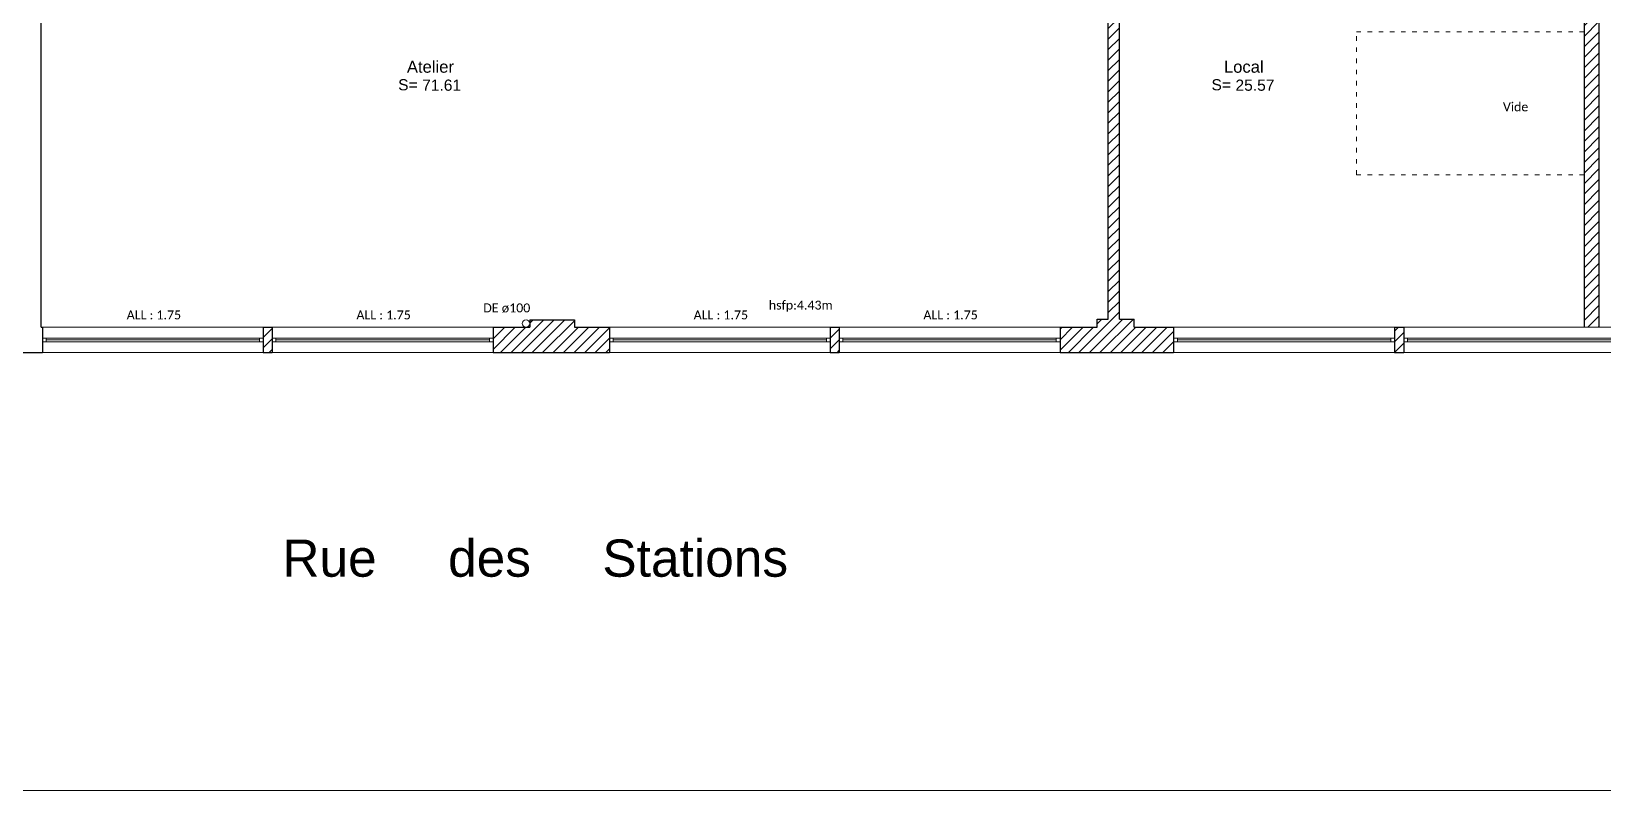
# Model space of a CAD drawing. Header units: millimetres. Extents: x -14819 to 43195, y -10328 to 20814.
# Drawn here: x 1468 to 3581, y 4294 to 5314 of the extents above; entities that cross this region are included whole.
import ezdxf
from ezdxf.enums import TextEntityAlignment as Align

# ---------------------------------------------------------------- set-up
doc = ezdxf.new("R2010")
doc.units = ezdxf.units.MM
doc.linetypes.add('ACAD_ISO03W100', pattern=[30, 12, -18])
doc.linetypes.add('Chemin', pattern=[0.5, 0.3, -0.2])
doc.layers.add('10 - Hachures', color=7, linetype='Continuous', lineweight=18, true_color=0x646464)
for name, color, linetype, lineweight in [('_cadre100', 7, 'Continuous', 15), ('_Texte', 7, 'Continuous', 15), ('Etiq_Affectation', 7, 'Continuous', 0), ('Etiq_Num_appart', 7, 'Continuous', 0), ('Etiq_Surface', 7, 'Continuous', 0), ('Etiq_Typologie', 7, 'Continuous', 0), ('Etiquette', 7, 'Continuous', 13), ('MA_assainissement', 30, 'Continuous', 13), ('Menuiserie', 250, 'Continuous', 9), ('Menuiserie_cps', 7, 'Continuous', 15), ('MR_topo', 7, 'Continuous', 5), ('Mur_coupe', 7, 'Continuous', 25), ('Mur_projeté', 8, 'ACAD_ISO03W100', 18), ('Mur_vu', 8, 'Continuous', 18)]:
    doc.layers.add(name, color=color, linetype=linetype, lineweight=lineweight)
for name, color, linetype, lineweight, plot in [('_mur_fantome', 2, 'Continuous', 0, False), ('Etiq_Adresse', 7, 'Continuous', 0, False), ('Etiq_Mesure_ou_non', 7, 'Continuous', 0, False)]:
    doc.layers.add(name, color=color, linetype=linetype, lineweight=lineweight, plot=plot)
doc.styles.add('Arial 1.0', font='arial.ttf', dxfattribs={"width": 0.99, "height": 0.2})
doc.styles.add('Legend', font='calibri.ttf')
doc.styles.get("Standard").update_dxf_attribs({"font": 'arial.ttf'})
pattern_1 = [(45, (-30368.971, 161.545), (-7.0710678, 7.0710678), [])]

# ---------------------------------------------------------------- blocks, each defined once
blk = doc.blocks.new('Fenetre_297')
blk.add_lwpolyline([(0.05, 0.05), (0.05, 0), (0, 0), (0, 0.05), (2.97, 0.05), (2.97, 0), (2.92, 0), (2.92, 0.05), (2.92, 0.025), (0.05, 0.025), (0.05, 0), (2.92, 0)])
blk = doc.blocks.new('Etiquette_Copro')
at = {"layer": 'Etiq_Adresse'}
blk.add_attdef('ADRESSE', text='', height=0.16, rotation=0.0292, dxfattribs=at).set_placement((0.047, -0.725), align=Align.CENTER)
at = {"layer": 'Etiq_Affectation'}
blk.add_attdef('AFFECTATION', text='', height=0.16, rotation=0.0292, dxfattribs=at).set_placement((0.044, -0.07), align=Align.CENTER)
at = {"layer": 'Etiq_Mesure_ou_non'}
blk.add_attdef('MESURE', text='', height=0.16, rotation=0.0292, dxfattribs=at).set_placement((0.043, 0.616), align=Align.CENTER)
at = {"layer": 'Etiq_Num_appart'}
blk.add_attdef('NUMERO_APPARTEMENT', text='', height=0.16, rotation=0.0292, dxfattribs=at).set_placement((0.047, -0.525), align=Align.CENTER)
at = {"layer": 'Etiq_Surface'}
blk.add_text('S=', height=0.15, rotation=0.0292, dxfattribs=at).set_placement((-0.391, -0.307))
blk.add_attdef('SURFACE', text='', height=0.15, rotation=0.0292, dxfattribs=at).set_placement((-0.068, -0.358), align=Align.BOTTOM_LEFT)
at = {"layer": 'Etiq_Typologie'}
blk.add_attdef('TYPOLOGIE', text='', height=0.16, rotation=0.0292, dxfattribs=at).set_placement((0.047, -0.925), align=Align.CENTER)

msp = doc.modelspace()

# ---------------------------------------------------------------- hatches: boundary and pattern name
at = {"layer": '10 - Hachures'}
h = msp.add_hatch(dxfattribs=at)
h.set_pattern_fill('_USER', color=256, scale=10, angle=45, pattern_type=0)
h.set_pattern_definition(pattern_1)
h.paths.add_polyline_path([(3576.46, 5457.9), (3250.44, 5457.9), (3250.44, 6495.84), (3185.44, 6495.84), (3185.44, 6456.34), (3226.44, 6456.34), (3226.44, 6178.34), (3183.44, 6178.34), (3183.44, 6052.34), (3226.44, 6052.34), (3226.44, 5936.34), (3208.44, 5936.34), (3208.44, 5910.84), (3230.44, 5910.84), (3230.44, 5424.84), (3131.44, 5424.84), (3131.44, 5404.84), (3230.44, 5404.84), (3230.44, 5383.84), (3250.44, 5383.84), (3250.44, 5437.9), (3556.46, 5437.9), (3556.46, 4916.84), (3576.46, 4916.84)])
h.paths.add_polyline_path([(3226.44, 6059.34), (3190.44, 6059.34), (3190.44, 6171.34), (3226.44, 6171.34)], flags=16)
h = msp.add_hatch(dxfattribs=at)
h.set_pattern_fill('_USER', color=256, scale=10, angle=45, pattern_type=0)
h.set_pattern_definition(pattern_1)
h.paths.add_polyline_path([(3004.46, 4916.84), (2951.47, 4916.84), (2951.47, 4927.84), (2931.47, 4927.84), (2931.47, 5404.84), (2935.44, 5404.84), (2935.44, 5424.84), (2852.44, 5424.84), (2852.44, 5404.84), (2916.47, 5404.84), (2916.47, 4927.84), (2901.47, 4927.84), (2901.47, 4916.84), (2851.68, 4916.84), (2851.68, 4882.84), (3004.46, 4882.84)])
h = msp.add_hatch(dxfattribs=at)
h.set_pattern_fill('_USER', color=256, scale=10, angle=45, pattern_type=0)
h.set_pattern_definition(pattern_1)
h.paths.add_polyline_path([(2245.68, 4916.84), (2198.44, 4916.84), (2198.44, 4926.84), (2138.44, 4926.84), (2138.44, 4916.84), (2089.09, 4916.84), (2089.09, 4882.84), (2245.68, 4882.84)])
h = msp.add_hatch(dxfattribs=at)
h.set_pattern_fill('_USER', color=256, scale=10, angle=45, pattern_type=0)
h.set_pattern_definition(pattern_1)
h.paths.add_polyline_path([(1792.09, 4916.84), (1780.09, 4916.84), (1780.09, 4882.84), (1792.09, 4882.84)], flags=17)
h = msp.add_hatch(dxfattribs=at)
h.set_pattern_fill('_USER', color=256, scale=10, angle=45, pattern_type=0)
h.set_pattern_definition(pattern_1)
h.paths.add_polyline_path([(2554.68, 4916.84), (2542.68, 4916.84), (2542.68, 4882.84), (2554.68, 4882.84)])
h = msp.add_hatch(dxfattribs=at)
h.set_pattern_fill('_USER', color=256, scale=10, angle=45, pattern_type=0)
h.set_pattern_definition(pattern_1)
h.paths.add_polyline_path([(3314.04, 4916.84), (3301.46, 4916.84), (3301.46, 4882.84), (3314.04, 4882.84)])

# ---------------------------------------------------------------- linework, layer by layer
at = {"layer": '_cadre100', "flags": 128}
msp.add_lwpolyline([(71.5, 4294.08), (4271.5, 4294.08), (4271.5, 7264.08), (71.5, 7264.08)], close=True, dxfattribs=at)
at = {"layer": '_mur_fantome', "flags": 128}
msp.add_lwpolyline([(3576.46, 4916.84), (3556.46, 4916.84)], dxfattribs=at)
at = {"layer": 'MA_assainissement'}
msp.add_circle((2133.44, 4921.84), 5, dxfattribs=at)
at = {"layer": 'Mur_coupe'}
for p, q in [((3576.46, 5457.9), (3576.46, 4916.84)), ((3556.46, 5437.9), (3556.46, 4916.84))]:
    msp.add_line(p, q, dxfattribs=at)
at = {"layer": 'Mur_coupe', "elevation": -195, "flags": 128}
for points in [[(2916.47, 4927.84), (2916.47, 5404.84)], [(2931.47, 4927.84), (2931.47, 5404.84)], [(2901.47, 4916.84), (2901.47, 4927.84)], [(2951.47, 4916.84), (2951.47, 4927.84)]]:
    msp.add_lwpolyline(points, dxfattribs=at)
at = {"layer": 'Mur_coupe', "flags": 128}
for points in [[(1481.44, 4916.84), (1481.44, 5366.84)], [(2138.44, 4926.84), (2198.44, 4926.84)], [(2138.44, 4926.84), (2138.44, 4916.84)], [(2198.44, 4926.84), (2198.44, 4916.84)], [(2901.47, 4927.84), (2916.47, 4927.84)], [(2931.47, 4927.84), (2951.47, 4927.84)], [(1481.44, 4916.84), (1483.09, 4916.84)], [(1483.09, 4916.84), (1483.09, 4882.84)], [(1780.09, 4916.84), (1792.09, 4916.84)], [(1780.09, 4916.84), (1780.09, 4882.84)], [(1792.09, 4916.84), (1792.09, 4882.84)], [(2089.09, 4916.84), (2138.44, 4916.84)], [(2089.09, 4916.84), (2089.09, 4882.84)], [(2198.44, 4916.84), (2245.68, 4916.84)], [(2245.68, 4916.84), (2245.68, 4882.84)], [(2542.68, 4916.84), (2554.68, 4916.84)], [(2542.68, 4916.84), (2542.68, 4882.84)], [(2554.68, 4916.84), (2554.68, 4882.84)], [(2851.68, 4916.84), (2901.47, 4916.84)], [(2851.68, 4916.84), (2851.68, 4882.84)], [(2951.47, 4916.84), (3004.46, 4916.84)], [(3004.46, 4916.84), (3004.46, 4882.84)], [(3301.46, 4916.84), (3314.04, 4916.84)], [(3301.46, 4916.84), (3301.46, 4882.84)], [(3314.04, 4916.84), (3314.04, 4882.84)], [(1325.75, 4882.84), (1483.09, 4882.84)], [(1780.09, 4882.84), (1792.09, 4882.84)], [(2089.09, 4882.84), (2245.68, 4882.84)], [(2542.68, 4882.84), (2554.68, 4882.84)], [(2851.68, 4882.84), (3004.46, 4882.84)], [(3301.46, 4882.84), (3314.04, 4882.84)]]:
    msp.add_lwpolyline(points, dxfattribs=at)
at = {"layer": 'Mur_projeté', "ltscale": 0.5}
msp.add_line((3250.44, 5313.9), (3556.46, 5313.9), dxfattribs=at)
at = {"layer": 'Mur_projeté', "ltscale": 0.5, "flags": 128}
for points in [[(3250.44, 5121.84), (3250.44, 5313.9)], [(3250.44, 5121.84), (3556.46, 5121.84)]]:
    msp.add_lwpolyline(points, dxfattribs=at)
at = {"layer": 'Mur_vu', "flags": 128}
for points in [[(1780.09, 4916.84), (1483.09, 4916.84)], [(2089.09, 4916.84), (1792.09, 4916.84)], [(2542.68, 4916.84), (2245.68, 4916.84)], [(2851.68, 4916.84), (2554.68, 4916.84)], [(3301.46, 4916.84), (3004.46, 4916.84)], [(3603.33, 4916.84), (3314.04, 4916.84)], [(1483.09, 4882.84), (1780.09, 4882.84)], [(1792.09, 4882.84), (2089.09, 4882.84)], [(2245.68, 4882.84), (2542.68, 4882.84)], [(2554.68, 4882.84), (2851.68, 4882.84)], [(3004.46, 4882.84), (3301.46, 4882.84)], [(3314.04, 4882.84), (3603.33, 4882.84)]]:
    msp.add_lwpolyline(points, dxfattribs=at)

# ---------------------------------------------------------------- block references
at = {"layer": 'Etiquette'}
ref = msp.add_blockref('Etiquette_Copro', (2000.52, 5265.93), dxfattribs=dict(at, xscale=100, yscale=100, zscale=100))
ref.add_attrib('AFFECTATION', 'Atelier', dxfattribs={"layer": 'Etiq_Affectation', "height": 16, "rotation": 0.02922}).set_placement((2004.88, 5258.89), align=Align.CENTER)
ref.add_attrib('SURFACE', '71.61', dxfattribs={"layer": 'Etiq_Surface', "height": 15, "rotation": 0.02922}).set_placement((1993.69, 5230.14), align=Align.BOTTOM_LEFT)
ref = msp.add_blockref('Etiquette_Copro', (3094.48, 5265.93), dxfattribs=dict(at, xscale=100, yscale=100, zscale=100))
ref.add_attrib('AFFECTATION', 'Local', dxfattribs={"layer": 'Etiq_Affectation', "height": 16, "rotation": 0.02922}).set_placement((3098.84, 5258.89), align=Align.CENTER)
ref.add_attrib('SURFACE', '25.57', dxfattribs={"layer": 'Etiq_Surface', "height": 15, "rotation": 0.02922}).set_placement((3087.64, 5230.14), align=Align.BOTTOM_LEFT)
at = {"layer": 'Menuiserie', "xscale": 100, "yscale": 100, "zscale": 100}
for p in [(1483.09, 4897.34), (1792.09, 4897.34), (2245.68, 4897.34), (2554.68, 4897.34), (3004.46, 4897.34), (3314.04, 4897.34)]:
    msp.add_blockref('Fenetre_297', p, dxfattribs=at)

# ---------------------------------------------------------------- texts
at = {"layer": '_Texte', "linetype": 'Chemin', "ltscale": 0.1, "style": 'Legend'}
for s, p in [('Vide', (3447.42, 5206.99)), ('hsfp:4.43m', (2460.04, 4940.54))]:
    msp.add_text(s, height=12, dxfattribs=at).set_placement(p)
at = {"layer": 'MA_assainissement', "style": 'Legend'}
msp.add_text('DE ø100', height=12, rotation=360, dxfattribs=at).set_placement((2075.96, 4936.79))
at = {"layer": 'Menuiserie_cps', "linetype": 'Chemin', "ltscale": 0.1, "style": 'Legend'}
for p in [(1596.3, 4927.35), (1905.3, 4927.35), (2358.89, 4927.35), (2667.89, 4927.35)]:
    msp.add_text('ALL : 1.75', height=12, dxfattribs=at).set_placement(p)
at = {"layer": 'MR_topo', "insert": (1805.7, 4631.5), "char_height": 50, "attachment_point": 1, "rotation": 360, "style": 'Arial 1.0'}
msp.add_mtext_dynamic_manual_height_columns('Rue     des     Stations', width=1566.6005, gutter_width=19369.12, heights=[0], dxfattribs=at)

doc.saveas('drawing.dxf')
